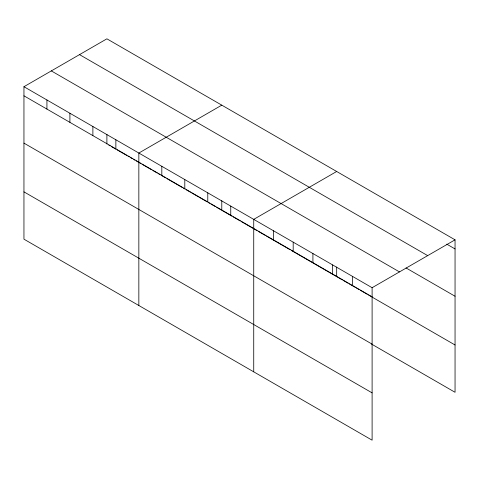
<?xml version="1.0" encoding="UTF-8"?>
<svg xmlns="http://www.w3.org/2000/svg" width="479" height="479" viewBox="0 0 479 479"><rect width="100%" height="100%" fill="white"/><g stroke="black" fill="none" stroke-linecap="round" stroke-linejoin="round"><path stroke-width="0.72" d="M23.95 86.711L372.105 287.711L372.105 440.177L23.95 239.171L23.95 86.711L106.895 38.823L455.05 239.829L455.05 392.289L371.68 344.156M221.783 105.152L138.844 153.041L138.844 305.506M336.677 171.482L253.732 219.37L253.732 371.836M372.105 287.711L455.05 239.829M446.775 244.158L455.05 248.936M79.52 54.624L427.681 255.63M406.048 267.953L455.05 296.244M51.319 70.904L399.48 271.91M23.95 95.818L372.105 296.824M108.811 145.083L110.086 145.82M111.362 146.556L115.828 149.137M117.11 149.873L126.684 155.406M127.959 156.142L129.234 156.878M130.51 157.615L132.426 158.717M133.701 159.459L134.976 160.196M136.258 160.932L140.724 163.513M142 164.249L151.574 169.776M152.849 170.512L157.322 173.093M158.597 173.829L159.872 174.566M161.148 175.302L165.614 177.883M166.896 178.619L182.212 187.463M183.487 188.199L184.762 188.936M186.044 189.672L190.51 192.253M191.786 192.989L198.168 196.677M198.809 197.043L207.108 201.833M208.383 202.575L209.658 203.312M210.934 204.048L215.4 206.629M216.682 207.365L221.148 209.94M231.998 216.209L221.783 210.311L221.783 200.713M233.273 216.945L240.296 220.999M241.572 221.735L256.894 230.579M258.169 231.315L265.186 235.369M266.468 236.105L290.082 249.739M291.358 250.481L342.407 279.952M343.677 280.682L348.131 283.257M349.407 283.993L355.771 287.663M356.406 288.035L358.951 289.502M360.226 290.238L367.225 294.28M368.501 295.016L455.05 344.988M23.95 143.125L372.105 344.132M23.95 191.863L372.105 392.87M352.376 276.323L352.376 285.436M336.677 267.043L336.677 276.64M332.648 264.935L332.648 274.042M312.919 253.541L312.919 262.654M293.19 242.152L293.19 251.265M273.461 230.764L273.461 239.871M230.752 206.108L230.752 215.215M207.778 192.839L207.778 201.952M184.798 179.571L184.798 188.684M161.818 166.309L161.818 175.416M115.864 139.772L115.864 148.885M106.895 134.377L106.895 143.981M92.884 126.51L92.884 135.617M69.904 113.242L69.904 122.349M46.93 99.973L46.93 109.086"/></g></svg>
